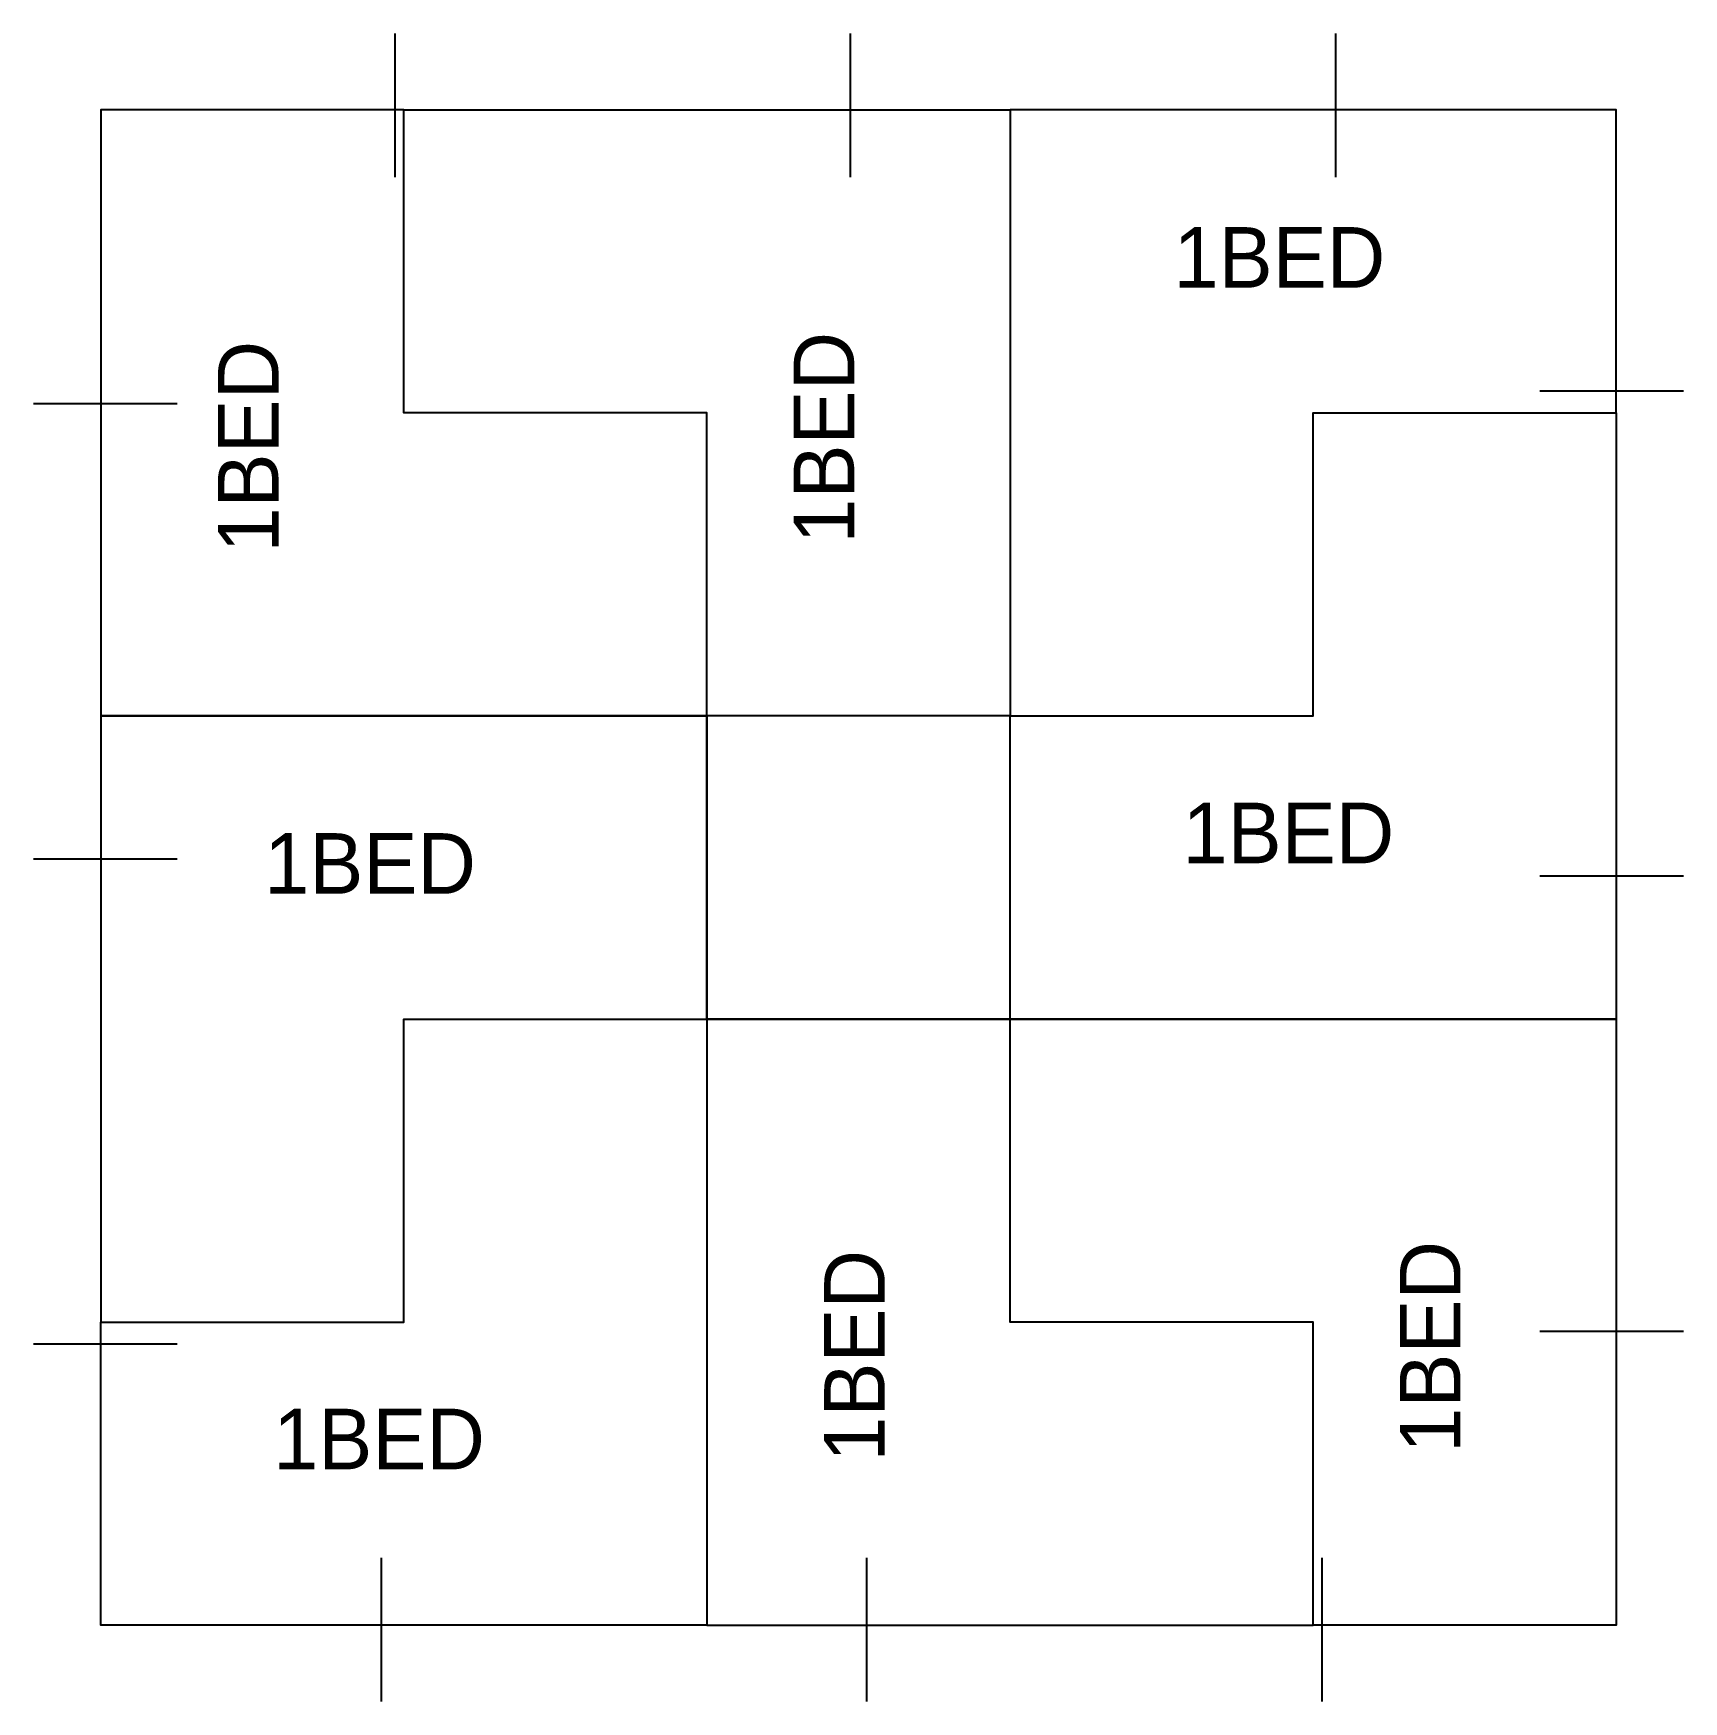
# Model space of a CAD drawing. Extents: x 5 to 235, y -216 to 226.
# Drawn here: x 207.39 to 234.61, y -215.76 to -188.24 of the extents above; entities that cross this region are included whole.
import ezdxf

# ---------------------------------------------------------------- set-up
doc = ezdxf.new("R2010")
doc.units = 0
doc.header["$LTSCALE"] = 1000
doc.layers.add('FLOORPLATE$T1$11111111V1', color=7, linetype='CONTINUOUS')

msp = doc.modelspace()

# ---------------------------------------------------------------- linework, layer by layer
at = {"layer": 'FLOORPLATE$T1$11111111V1'}
for p, q in [((213.349, -188.237), (213.349, -190.611)), ((220.86, -188.237), (220.86, -190.611)), ((228.867, -188.237), (228.867, -190.611)), ((232.237, -194.133), (234.611, -194.133)), ((209.763, -194.349), (207.389, -194.349)), ((209.763, -201.86), (207.389, -201.86)), ((232.237, -202.14), (234.611, -202.14)), ((232.237, -209.651), (234.611, -209.651)), ((209.763, -209.867), (207.389, -209.867)), ((213.133, -215.763), (213.133, -213.389)), ((221.14, -215.763), (221.14, -213.389)), ((228.651, -215.763), (228.651, -213.389))]:
    msp.add_line(p, q, dxfattribs=at)
for points in [[(218.5, -199.5), (218.5, -194.5), (213.5, -194.5), (213.5, -189.5), (208.5, -189.5), (208.5, -199.5)], [(213.5, -194.5), (213.5, -189.5), (223.5, -189.5), (223.5, -199.5), (218.5, -199.5), (218.5, -194.5)], [(223.5, -199.5), (228.5, -199.5), (228.5, -194.5), (233.5, -194.5), (233.5, -189.5), (223.5, -189.5)], [(228.5, -194.5), (233.5, -194.5), (233.5, -204.5), (223.5, -204.5), (223.5, -199.5), (228.5, -199.5)], [(208.5, -209.5), (213.5, -209.5), (213.5, -204.5), (218.5, -204.5), (218.5, -199.5), (208.5, -199.5)], [(218.5, -204.5), (223.5, -204.5), (223.5, -199.5), (218.5, -199.5)], [(213.5, -204.5), (218.5, -204.5), (218.5, -214.5), (208.5, -214.5), (208.5, -209.5), (213.5, -209.5)], [(228.5, -214.5), (228.5, -209.5), (223.5, -209.5), (223.5, -204.5), (218.5, -204.5), (218.5, -214.5)], [(223.5, -209.5), (223.5, -204.5), (233.5, -204.5), (233.5, -214.5), (228.5, -214.5), (228.5, -209.5)]]:
    msp.add_lwpolyline(points, close=True, dxfattribs=at)
msp.add_point((218.5, -204.5), dxfattribs=at)

# ---------------------------------------------------------------- texts
at = {"layer": 'FLOORPLATE$T1$11111111V1', "linetype": 'CONTINUOUS'}
for p in [(226.196, -192.433), (226.344, -201.93), (211.196, -202.433), (211.344, -211.93)]:
    msp.add_text('1BED', height=1, dxfattribs=at).set_placement(p)
for p in [(220.93, -196.656), (211.433, -196.804), (221.433, -211.804), (230.93, -211.656)]:
    msp.add_text('1BED', height=1, rotation=90, dxfattribs=at).set_placement(p)

doc.saveas('drawing.dxf')
